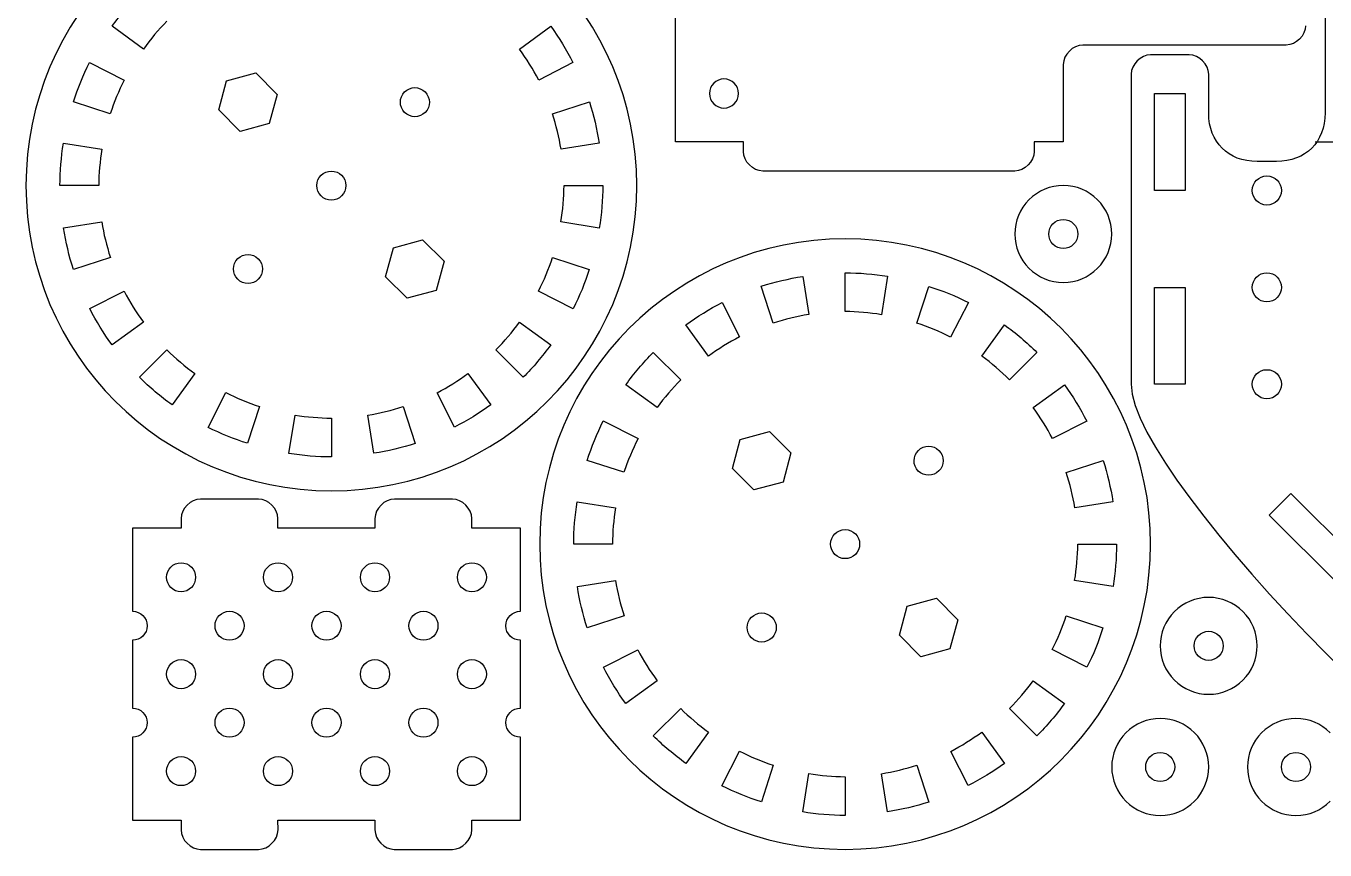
# Model space of a CAD drawing. Extents: x 14 to 308, y -244 to -76.
# Drawn here: x 13.8 to 147.8, y -243.9 to -158.9 of the extents above; entities that cross this region are included whole.
import ezdxf

# ---------------------------------------------------------------- set-up
doc = ezdxf.new("R2010")
doc.units = 0
doc.layers.add('Transparent', color=7, linetype='CONTINUOUS')

msp = doc.modelspace()

# ---------------------------------------------------------------- linework, layer by layer
at = {"layer": 'Transparent', "color": 7}
for p, q in [((147.828031, -100.850003), (147.828031, -167.854625)), ((80.828332, -170.849312), (80.828332, -141.790897)), ((25.934106, -161.258574), (22.706189, -158.913703)), ((64.724224, -161.261882), (67.960974, -158.910398)), ((67.960974, -158.910398), (67.960974, -158.910398)), ((143.830576, -160.849716), (122.829292, -160.849716)), ((133.828257, -161.863414), (129.828095, -161.863414)), ((20.383387, -162.639919), (20.383387, -162.639919)), ((120.829465, -162.849523), (120.829465, -170.849312)), ((33.711755, -167.548492), (34.515975, -164.548777)), ((34.515975, -164.548777), (37.528387, -163.731877)), ((37.528387, -163.731877), (39.735986, -165.939495)), ((37.528387, -163.731877), (37.528387, -163.731877)), ((127.828297, -163.863212), (127.828297, -172.864013)), ((135.828083, -167.900881), (135.828083, -163.854943)), ((39.735986, -165.939495), (38.925161, -168.957949)), ((53.943306, -165.243865), (53.944125, -165.24386)), ((53.944125, -165.24386), (53.944125, -165.24386)), ((130.254194, -165.856181), (133.404387, -165.856181)), ((130.254194, -170.542622), (130.254194, -165.856181)), ((130.254194, -165.856181), (130.254194, -165.856181)), ((133.404387, -165.856181), (133.404387, -170.538756)), ((68.128529, -167.945367), (71.944597, -166.705683)), ((71.944597, -166.705683), (71.944597, -166.705683)), ((85.827842, -167.350211), (85.827842, -167.350211)), ((35.919382, -169.756107), (33.711755, -167.548492)), ((38.925161, -168.957949), (35.919382, -169.756107)), ((17.692342, -170.974845), (21.656125, -171.602679)), ((17.692342, -170.974845), (17.692342, -170.974845)), ((87.827668, -170.849877), (80.828332, -170.849312)), ((87.827668, -171.849782), (87.827668, -170.849877)), ((120.829465, -170.849312), (117.829753, -170.849312)), ((117.829753, -170.849312), (117.829753, -171.849217)), ((130.254194, -175.85633), (130.254194, -170.542622)), ((133.404387, -170.538756), (133.404387, -175.85633)), ((146.828287, -170.849841), (286.828289, -170.849841)), ((142.827956, -172.855264), (140.827593, -172.864577)), ((45.33138, -173.850537), (45.33138, -173.850537)), ((89.829668, -173.849024), (89.826846, -173.849588)), ((89.826846, -173.849588), (89.828031, -173.849591)), ((115.829955, -173.849024), (89.829668, -173.849024)), ((127.828297, -172.864013), (127.828297, -195.854117)), ((69.331276, -175.352597), (69.331276, -175.352597)), ((120.828308, -175.349092), (120.828308, -175.349092)), ((141.833575, -174.352058), (141.833575, -174.352058)), ((133.404387, -175.85633), (130.254194, -175.85633)), ((17.709981, -179.727592), (21.640687, -179.104719)), ((21.640687, -179.104719), (21.640687, -179.104719)), ((120.828308, -178.849307), (120.828308, -178.849307)), ((98.325291, -180.852298), (98.325291, -180.852298)), ((50.925109, -184.761843), (51.72933, -181.762129)), ((51.72933, -181.762129), (54.741713, -180.945228)), ((54.741713, -180.945228), (56.94934, -183.152844)), ((54.741713, -180.945228), (54.741713, -180.945228)), ((22.534231, -182.759827), (18.718163, -183.99951)), ((36.731053, -182.456666), (36.731307, -182.456661)), ((56.94934, -183.152844), (56.138516, -186.171301)), ((68.142866, -182.764238), (68.142866, -182.764238)), ((53.132736, -186.969459), (50.925109, -184.761843)), ((93.950282, -184.730096), (93.950282, -184.730096)), ((98.325291, -188.35103), (98.325291, -184.35141)), ((98.325291, -184.35141), (98.325291, -184.35141)), ((102.703037, -184.712457), (102.075206, -188.675695)), ((141.833575, -184.35232), (141.833575, -184.35232)), ((20.408731, -188.050943), (23.94808, -186.247918)), ((23.94808, -186.247918), (23.94808, -186.247918)), ((56.138516, -186.171301), (53.132736, -186.969459)), ((105.737491, -189.540001), (106.967246, -185.754255)), ((106.967246, -185.754255), (106.967246, -185.754255)), ((130.254194, -185.854476), (133.404387, -185.854476)), ((130.254194, -190.540889), (130.254194, -185.854476)), ((130.254194, -185.854476), (130.254194, -185.854476)), ((133.404387, -185.854476), (133.404387, -190.537051)), ((85.626956, -187.428846), (85.626956, -187.428846)), ((64.72809, -189.444965), (64.72809, -189.444965)), ((112.417662, -192.954229), (114.76307, -189.726313)), ((114.76307, -189.726313), (114.76307, -189.726313)), ((130.254194, -195.854061), (130.254194, -190.540889)), ((133.404387, -190.537051), (133.404387, -195.854061)), ((25.544949, -195.139022), (28.371574, -192.312388)), ((28.371574, -192.312388), (28.371574, -192.312388)), ((65.117811, -195.139022), (62.291158, -192.312388)), ((78.53886, -192.56507), (78.53886, -192.56507)), ((59.420986, -194.745454), (59.420986, -194.745454)), ((141.833575, -194.349873), (141.833575, -194.349873)), ((32.620345, -200.300051), (34.447085, -196.714945)), ((34.447085, -196.714945), (34.447085, -196.714945)), ((78.928016, -198.258574), (75.7001, -195.913702)), ((117.718134, -198.261881), (120.954885, -195.910397)), ((120.954885, -195.910397), (120.954885, -195.910397)), ((133.404387, -195.854061), (130.254194, -195.854061)), ((52.738613, -198.14976), (52.738613, -198.14976)), ((40.953634, -202.991082), (41.581465, -199.027844)), ((41.581465, -199.027844), (41.581465, -199.027844)), ((45.33138, -199.352509), (45.33138, -203.352129)), ((73.377298, -199.639919), (73.377298, -199.639919)), ((123.247912, -199.653146), (119.709128, -201.456174)), ((87.509886, -201.548777), (90.522298, -200.731876)), ((90.522298, -200.731876), (92.729897, -202.939494)), ((90.522298, -200.731876), (90.522298, -200.731876)), ((86.705666, -204.548491), (87.509886, -201.548777)), ((106.937217, -202.243865), (106.938036, -202.243859)), ((106.938036, -202.243859), (106.938036, -202.243859)), ((92.729897, -202.939494), (91.919072, -205.957949)), ((88.913293, -206.756107), (86.705666, -204.548491)), ((121.12244, -204.945366), (124.938508, -203.705683)), ((124.938508, -203.705683), (124.938508, -203.705683)), ((91.919072, -205.957949), (88.913293, -206.756107)), ((37.823676, -207.699237), (31.823688, -207.699237)), ((57.825047, -207.699237), (51.825088, -207.699237)), ((142.078854, -209.359833), (144.306321, -207.132366)), ((144.306321, -207.132366), (151.377314, -214.203359)), ((144.306321, -207.132366), (144.306321, -207.132366)), ((70.686253, -207.974844), (70.686253, -207.974844)), ((125.946662, -207.977601), (122.015419, -208.600474)), ((29.82389, -209.6996), (29.819374, -210.699513)), ((39.820652, -210.699513), (39.824039, -209.6996)), ((49.824725, -209.6996), (49.821902, -210.699513)), ((59.824874, -210.699513), (59.824874, -209.6996)), ((149.149847, -216.430827), (142.078854, -209.359833)), ((29.819374, -210.699513), (24.827569, -210.699513)), ((24.827569, -210.699513), (24.827569, -212.774298)), ((49.821902, -210.699513), (39.820652, -210.699513)), ((64.825513, -210.699513), (59.824874, -210.699513)), ((64.825513, -212.774298), (64.825513, -210.699513)), ((98.325291, -210.850536), (98.325291, -210.850536)), ((24.827569, -212.774298), (24.827569, -212.774298)), ((24.827569, -212.774298), (24.827569, -219.274779)), ((64.828335, -212.774298), (64.825513, -212.774298)), ((64.828335, -219.274779), (64.828335, -212.774298)), ((122.325186, -212.352596), (122.325186, -212.352596)), ((70.703892, -216.727591), (74.634598, -216.104718)), ((74.634598, -216.104718), (74.634598, -216.104718)), ((125.964301, -216.730348), (122.000546, -216.102514)), ((29.826119, -217.272215), (29.826119, -217.272215)), ((39.827369, -217.272215), (39.827369, -217.272215)), ((49.828619, -217.272215), (49.828619, -217.272215)), ((59.829869, -217.272215), (59.829869, -217.272215)), ((104.72324, -218.762128), (107.735624, -217.945227)), ((107.735624, -217.945227), (109.943251, -220.152843)), ((107.735624, -217.945227), (107.735624, -217.945227)), ((135.828306, -217.849427), (135.828306, -217.849427)), ((89.724964, -219.456666), (89.725218, -219.45666)), ((103.91902, -221.761843), (104.72324, -218.762128)), ((109.943251, -220.152843), (109.132426, -223.1713)), ((121.136777, -219.764237), (121.136777, -219.764237)), ((24.827569, -222.27339), (24.827569, -229.276029)), ((34.826758, -222.272826), (34.826758, -222.272826)), ((44.828008, -222.272826), (44.828008, -222.272826)), ((54.829258, -222.272826), (54.829258, -222.272826)), ((64.828335, -229.276029), (64.828335, -222.27339)), ((106.126647, -223.969458), (103.91902, -221.761843)), ((135.828306, -221.349643), (135.828306, -221.349643)), ((73.402642, -225.050942), (76.94199, -223.247918)), ((76.94199, -223.247918), (76.94199, -223.247918)), ((109.132426, -223.1713), (106.126647, -223.969458)), ((78.932447, -226.44221), (75.695697, -228.793694)), ((117.722001, -226.444965), (117.722001, -226.444965)), ((29.826119, -227.273465), (29.826119, -227.273465)), ((39.827369, -227.273465), (39.827369, -227.273465)), ((49.828619, -227.273465), (49.828619, -227.273465)), ((59.829869, -227.273465), (59.829869, -227.273465)), ((78.53886, -232.139021), (81.365485, -229.312388)), ((81.365485, -229.312388), (81.365485, -229.312388)), ((118.111722, -232.139021), (115.285068, -229.312388)), ((130.828288, -230.349092), (130.828288, -230.349092)), ((144.828288, -230.349092), (144.828288, -230.349092)), ((84.232919, -231.749312), (81.887512, -234.977228)), ((112.414897, -231.745454), (112.414897, -231.745454)), ((24.827569, -232.27464), (24.827569, -237.774672)), ((34.826758, -232.274076), (34.826758, -232.274076)), ((44.828008, -232.274076), (44.828008, -232.274076)), ((54.829258, -232.274076), (54.829258, -232.274076)), ((64.828335, -237.774672), (64.828335, -232.27464)), ((85.614256, -237.30005), (87.440996, -233.714944)), ((87.440996, -233.714944), (87.440996, -233.714944)), ((130.828288, -233.849308), (130.828288, -233.849308)), ((144.828288, -233.849308), (144.828288, -233.849308)), ((105.732524, -235.149759), (105.732524, -235.149759)), ((93.947544, -239.991081), (94.575376, -236.027843)), ((94.575376, -236.027843), (94.575376, -236.027843)), ((102.700272, -239.973442), (102.077407, -236.043278)), ((24.827569, -237.774672), (24.830391, -237.774672)), ((24.830391, -237.774672), (24.830391, -240.850978)), ((29.826119, -237.274715), (29.826119, -237.274715)), ((39.827369, -237.274715), (39.827369, -237.274715)), ((49.828619, -237.274715), (49.828619, -237.274715)), ((59.829869, -237.274715), (59.829869, -237.274715)), ((64.828335, -240.850978), (64.828335, -237.774672)), ((64.828335, -237.774672), (64.828335, -237.774672)), ((24.830391, -240.850978), (29.822196, -240.850978)), ((29.822196, -240.850978), (29.825583, -241.849791)), ((39.825732, -241.849791), (39.82291, -240.850978)), ((39.82291, -240.850978), (49.82416, -240.850978)), ((49.82416, -240.850978), (49.82416, -241.849791)), ((59.827753, -241.849791), (59.827753, -240.850978)), ((59.827753, -240.850978), (64.828335, -240.850978)), ((59.824366, -241.849791), (59.827753, -241.849791)), ((31.825946, -243.84959), (37.825906, -243.84959)), ((51.824495, -243.84959), (57.824455, -243.84959)), ((57.824455, -243.84959), (57.824568, -243.84959))]:
    msp.add_line(p, q, dxfattribs=at)
for points in [[(45.33138, -143.852298), (27.934356, -143.852298), (13.828296, -157.949569), (13.828324, -175.346535)], [(76.834407, -175.346535), (76.834407, -157.949569), (62.728376, -143.85227), (45.33138, -143.852298)], [(22.706189, -158.913703), (23.563347, -157.724919), (24.512517, -156.605268), (25.544949, -155.565071)], [(28.371038, -158.391151), (27.484931, -159.281704), (26.670116, -160.240458), (25.934106, -161.258574)], [(67.960974, -158.910398), (68.822076, -160.096057), (69.588773, -161.347484), (70.254001, -162.653147)], [(145.829302, -158.849356), (145.829302, -159.849357), (144.829474, -160.84973), (143.830576, -160.849716)], [(66.715217, -164.456175), (66.136199, -163.34093), (65.470488, -162.272882), (64.724224, -161.261882)], [(122.829292, -160.849716), (121.829294, -160.849716), (120.829465, -161.849525), (120.829465, -162.849523)], [(129.828095, -161.863414), (128.828097, -161.863414), (127.828297, -162.863214), (127.828297, -163.863212)], [(135.828083, -163.854943), (135.828224, -162.863299), (134.828198, -161.863411), (133.828257, -161.863414)], [(18.734137, -166.709541), (19.176505, -165.311918), (19.727951, -163.951194), (20.383387, -162.639919)], [(20.383387, -162.639919), (20.383387, -162.639919), (23.96902, -164.467198), (23.96902, -164.467198)], [(70.254001, -162.653147), (70.254001, -162.653147), (66.715217, -164.456175), (66.715217, -164.456175)], [(23.96902, -164.467198), (23.395838, -165.585041), (22.911307, -166.746161), (22.519894, -167.939855)], [(84.76697, -164.789091), (84.485582, -165.070376), (84.327474, -165.451932), (84.327436, -165.849802)], [(85.827842, -164.349946), (85.429972, -164.349838), (85.048358, -164.507806), (84.76697, -164.789091)], [(87.327712, -165.849802), (87.327632, -165.021482), (86.656162, -164.350018), (85.827842, -164.349946)], [(52.880147, -167.806466), (52.294367, -167.220713), (52.300773, -166.265656), (52.886638, -165.679876)], [(52.886638, -165.679876), (53.179359, -165.387127), (53.561432, -165.242426), (53.943306, -165.243865)], [(53.944125, -165.24386), (54.326028, -165.246823), (54.707988, -165.39324), (55.000793, -165.685935)], [(55.000793, -165.685935), (55.586517, -166.271716), (55.592472, -167.214646), (55.00672, -167.800398)], [(84.327436, -165.849802), (84.327327, -166.247768), (84.48537, -166.629466), (84.766774, -166.91087)], [(86.888563, -166.910681), (87.169851, -166.629291), (87.32782, -166.247675), (87.327712, -165.849802)], [(22.519894, -167.939855), (22.519894, -167.939855), (18.734137, -166.709541), (18.734137, -166.709541)], [(71.944597, -166.705683), (72.391913, -168.101082), (72.729, -169.529443), (72.952751, -170.977602)], [(84.766774, -166.91087), (85.048179, -167.192275), (85.429876, -167.350319), (85.827842, -167.350211)], [(85.827842, -167.350211), (86.225715, -167.350177), (86.607274, -167.19207), (86.888563, -166.910681)], [(55.00672, -167.800398), (54.420883, -168.386178), (53.465956, -168.392125), (52.880147, -167.806466)], [(69.021508, -171.600475), (68.81996, -170.360614), (68.521383, -169.13849), (68.128529, -167.945367)], [(140.827593, -172.864577), (137.827599, -172.864577), (135.828055, -170.864214), (135.828083, -167.900881)], [(147.828031, -167.854625), (147.828031, -170.854619), (145.82795, -172.855264), (142.827956, -172.855264)], [(17.331295, -175.352597), (17.336819, -173.886143), (17.457539, -172.422389), (17.692342, -170.974845)], [(72.952751, -170.977602), (72.952751, -170.977602), (69.021508, -171.600475), (69.021508, -171.600475)], [(21.656125, -171.602679), (21.4499, -172.842225), (21.341344, -174.096052), (21.331456, -175.352597)], [(89.828031, -173.849591), (88.827977, -173.849591), (87.827668, -172.84978), (87.827668, -171.849782)], [(117.829753, -171.849217), (117.829753, -172.849215), (116.829953, -173.849024), (115.829955, -173.849024)], [(43.83151, -175.350393), (43.83157, -174.522046), (44.503059, -173.850562), (45.33138, -173.850537)], [(45.33138, -173.850537), (46.15969, -173.850578), (46.831162, -174.522057), (46.831222, -175.350393)], [(13.828324, -175.346535), (13.828324, -192.743536), (27.934384, -206.84959), (45.33138, -206.84959)], [(21.331456, -175.352597), (21.331456, -175.352597), (17.331295, -175.352597), (17.331295, -175.352597)], [(44.270652, -176.411297), (43.989361, -176.129905), (43.831393, -175.748276), (43.83151, -175.350393)], [(45.33138, -206.84959), (62.728376, -206.84959), (76.834407, -192.743536), (76.834407, -175.346535)], [(46.831222, -175.350393), (46.831339, -175.748271), (46.673375, -176.129895), (46.392089, -176.411287)], [(69.006635, -179.102514), (69.21285, -177.862968), (69.321397, -176.609141), (69.331276, -175.352597)], [(69.331276, -175.352597), (69.331276, -175.352597), (73.331437, -175.352597), (73.331437, -175.352597)], [(73.331437, -175.352597), (73.325913, -176.819051), (73.205193, -178.282804), (72.97039, -179.730349)], [(120.828308, -175.349092), (119.5022, -175.349072), (118.230401, -175.875857), (117.2927, -176.813557)], [(124.363916, -176.813557), (123.426215, -175.875857), (122.154416, -175.349072), (120.828308, -175.349092)], [(140.325435, -175.851363), (140.325435, -175.022928), (141.005055, -174.352058), (141.833575, -174.352058)], [(141.833575, -174.352058), (142.661981, -174.352058), (143.33288, -175.0229), (143.33288, -175.851363)], [(45.33138, -176.850799), (44.933509, -176.850786), (44.551944, -176.692689), (44.270652, -176.411297)], [(46.392089, -176.411287), (46.110804, -176.692678), (45.729246, -176.850779), (45.33138, -176.850799)], [(117.2927, -176.813557), (116.355, -177.751256), (115.828214, -179.023056), (115.828233, -180.349163)], [(125.828383, -180.349163), (125.828402, -179.023056), (125.301616, -177.751256), (124.363916, -176.813557)], [(141.833575, -177.359502), (141.005111, -177.359474), (140.325435, -176.67977), (140.325435, -175.851363)], [(143.33288, -175.851363), (143.33288, -176.67977), (142.661981, -177.359502), (141.833575, -177.359502)], [(21.640687, -179.104719), (21.84242, -180.344595), (22.141186, -181.566719), (22.534231, -182.759827)], [(72.97039, -179.730349), (72.97039, -179.730349), (69.006635, -179.102514), (69.006635, -179.102514)], [(119.328438, -180.349163), (119.328518, -179.520843), (119.999988, -178.849379), (120.828308, -178.849307)], [(120.828308, -178.849307), (121.226178, -178.8492), (121.607792, -179.007168), (121.88918, -179.288453)], [(121.88918, -179.288453), (122.170568, -179.569738), (122.328676, -179.951293), (122.328714, -180.349163)], [(18.718163, -183.99951), (18.270837, -182.604112), (17.933741, -181.175752), (17.709981, -179.727592)], [(98.325291, -180.852298), (80.928266, -180.852298), (66.822207, -194.949569), (66.822235, -212.346534)], [(129.828318, -212.346534), (129.828318, -194.949569), (115.722287, -180.85227), (98.325291, -180.852298)], [(115.828233, -180.349163), (115.828214, -181.675272), (116.354999, -182.947072), (117.292699, -183.884772)], [(119.767587, -181.410042), (119.486299, -181.128653), (119.328329, -180.747036), (119.328438, -180.349163)], [(122.328714, -180.349163), (122.328823, -180.747129), (122.17078, -181.128827), (121.889375, -181.410232)], [(124.363917, -183.884772), (125.301617, -182.947072), (125.828402, -181.675272), (125.828383, -180.349163)], [(120.828308, -181.849572), (120.430435, -181.849538), (120.048875, -181.691431), (119.767587, -181.410042)], [(121.889375, -181.410232), (121.607971, -181.691636), (121.226274, -181.84968), (120.828308, -181.849572)], [(35.667894, -185.019264), (35.082141, -184.433483), (35.08835, -183.478457), (35.67382, -182.892677)], [(35.67382, -182.892677), (35.96671, -182.599787), (36.34898, -182.455114), (36.731053, -182.456666)], [(36.731307, -182.456661), (37.113379, -182.459483), (37.495649, -182.606425), (37.78854, -182.899287)], [(37.78854, -182.899287), (38.37432, -183.485095), (38.380218, -184.427444), (37.794466, -185.013196)], [(66.69374, -186.236895), (67.266922, -185.119052), (67.751453, -183.957932), (68.142866, -182.764238)], [(68.142866, -182.764238), (68.142866, -182.764238), (71.928059, -183.994549), (71.928059, -183.994549)], [(71.928059, -183.994549), (71.485873, -185.392156), (70.934617, -186.75288), (70.279373, -188.064173)], [(89.678369, -185.73827), (91.073765, -185.290947), (92.502124, -184.953854), (93.950282, -184.730096)], [(93.950282, -184.730096), (93.950282, -184.730096), (94.573175, -188.660814), (94.573175, -188.660814)], [(98.325291, -184.35141), (99.791743, -184.356934), (101.255495, -184.477655), (102.703037, -184.712457)], [(117.292699, -183.884772), (118.2304, -184.822472), (119.5022, -185.349258), (120.828308, -185.349238)], [(120.828308, -185.349238), (122.154416, -185.349258), (123.426216, -184.822472), (124.363917, -183.884772)], [(140.325435, -185.851625), (140.325435, -185.023219), (141.005055, -184.35232), (141.833575, -184.35232)], [(141.833575, -184.35232), (142.661981, -184.35232), (143.33288, -185.02319), (143.33288, -185.851625)], [(23.94808, -186.247918), (24.526925, -187.363145), (25.192456, -188.431193), (25.938536, -189.442211)], [(37.794466, -185.013196), (37.208629, -185.598979), (36.253674, -185.604895), (35.667894, -185.019264)], [(70.279373, -188.064173), (70.279373, -188.064173), (66.69374, -186.236895), (66.69374, -186.236895)], [(90.918058, -189.553782), (90.918058, -189.553782), (89.678369, -185.73827), (89.678369, -185.73827)], [(106.967246, -185.754255), (108.364866, -186.196619), (109.725588, -186.74806), (111.036862, -187.403491)], [(141.833575, -187.359736), (141.005111, -187.359736), (140.325435, -186.680032), (140.325435, -185.851625)], [(143.33288, -185.851625), (143.33288, -186.680032), (142.661981, -187.359736), (141.833575, -187.359736)], [(81.884181, -189.721902), (83.069848, -188.860789), (84.321283, -188.094082), (85.626956, -187.428846)], [(85.626956, -187.428846), (85.626956, -187.428846), (87.429961, -190.967097), (87.429961, -190.967097)], [(111.036862, -187.403491), (111.036862, -187.403491), (109.21015, -190.988594), (109.21015, -190.988594)], [(22.701786, -191.793695), (21.840674, -190.608036), (21.073967, -189.356608), (20.408731, -188.050943)], [(94.573175, -188.660814), (93.333311, -188.862359), (92.111184, -189.160932), (90.918058, -189.553782)], [(102.075206, -188.675695), (100.835661, -188.469472), (99.581834, -188.360917), (98.325291, -188.35103)], [(25.938536, -189.442211), (25.938536, -189.442211), (22.701786, -191.793695), (22.701786, -191.793695)], [(62.291158, -192.312388), (63.177265, -191.421835), (63.99208, -190.463081), (64.72809, -189.444965)], [(64.72809, -189.444965), (64.72809, -189.444965), (67.956007, -191.790387), (67.956007, -191.790387)], [(84.235685, -192.958638), (84.235685, -192.958638), (81.884181, -189.721902), (81.884181, -189.721902)], [(109.21015, -190.988594), (108.092291, -190.415594), (106.93117, -189.931242), (105.737491, -189.540001)], [(114.76307, -189.726313), (115.951861, -190.583469), (117.071518, -191.532638), (118.111722, -192.56507)], [(87.429961, -190.967097), (86.314704, -191.546291), (85.246661, -192.212185), (84.235685, -192.958638)], [(28.371574, -192.312388), (29.262131, -193.198493), (30.220889, -194.013305), (31.239008, -194.749312)], [(67.956007, -191.790387), (67.099029, -192.979151), (66.150048, -194.098803), (65.117811, -195.139022)], [(75.7001, -195.913702), (76.557258, -194.724918), (77.506428, -193.605267), (78.53886, -192.56507)], [(78.53886, -192.56507), (78.53886, -192.56507), (81.364949, -195.391151), (81.364949, -195.391151)], [(115.285633, -195.391151), (114.394904, -194.505025), (113.435967, -193.690213), (112.417662, -192.954229)], [(118.111722, -192.56507), (118.111722, -192.56507), (115.285633, -195.391151), (115.285633, -195.391151)], [(28.893601, -197.977229), (27.70483, -197.120249), (26.585173, -196.171264), (25.544949, -195.139022)], [(31.239008, -194.749312), (31.239008, -194.749312), (28.893601, -197.977229), (28.893601, -197.977229)], [(56.22671, -196.735892), (57.34193, -196.157052), (58.409972, -195.491527), (59.420986, -194.745454)], [(59.420986, -194.745454), (59.420986, -194.745454), (61.77249, -197.982188), (61.77249, -197.982188)], [(81.364949, -195.391151), (80.478842, -196.281704), (79.664027, -197.240458), (78.928016, -198.258574)], [(140.325435, -195.849178), (140.325435, -195.020743), (141.005055, -194.349873), (141.833575, -194.349873)], [(141.833575, -194.349873), (142.661981, -194.349873), (143.33288, -195.020715), (143.33288, -195.849178)], [(34.447085, -196.714945), (35.564928, -197.288134), (36.726049, -197.772672), (37.919745, -198.164091)], [(58.029715, -200.275243), (58.029715, -200.275243), (56.22671, -196.735892), (56.22671, -196.735892)], [(120.954885, -195.910397), (121.815987, -197.096056), (122.582684, -198.347483), (123.247912, -199.653146)], [(127.828297, -195.854117), (127.824346, -205.858048), (165.459864, -243.919723), (175.819847, -243.844567)], [(141.833575, -197.357289), (141.005111, -197.357261), (140.325435, -196.677585), (140.325435, -195.849178)], [(143.33288, -195.849178), (143.33288, -196.677585), (142.661981, -197.357289), (141.833575, -197.357289)], [(37.919745, -198.164091), (37.919745, -198.164091), (36.68999, -201.949287), (36.68999, -201.949287)], [(49.083496, -199.043278), (50.323375, -198.841554), (51.545502, -198.542796), (52.738613, -198.14976)], [(52.738613, -198.14976), (52.738613, -198.14976), (53.978302, -201.965822), (53.978302, -201.965822)], [(61.77249, -197.982188), (60.586823, -198.843301), (59.335388, -199.610008), (58.029715, -200.275243)], [(119.709128, -201.456174), (119.13011, -200.340929), (118.464399, -199.272881), (117.718134, -198.261881)], [(41.581465, -199.027844), (42.82101, -199.234067), (44.074836, -199.342623), (45.33138, -199.352509)], [(49.706361, -202.973443), (49.706361, -202.973443), (49.083496, -199.043278), (49.083496, -199.043278)], [(71.728048, -203.709541), (72.170416, -202.311918), (72.721862, -200.951194), (73.377298, -199.639919)], [(73.377298, -199.639919), (73.377298, -199.639919), (76.962931, -201.467198), (76.962931, -201.467198)], [(36.68999, -201.949287), (35.292359, -201.506924), (33.931628, -200.955483), (32.620345, -200.300051)], [(53.978302, -201.965822), (52.582881, -202.412959), (51.154513, -202.749867), (49.706361, -202.973443)], [(76.962931, -201.467198), (76.389749, -202.58504), (75.905218, -203.74616), (75.513805, -204.939854)], [(105.880549, -202.679875), (106.17327, -202.387126), (106.555342, -202.242425), (106.937217, -202.243865)], [(106.938036, -202.243859), (107.319939, -202.246822), (107.701898, -202.393239), (107.994704, -202.685935)], [(45.33138, -203.352129), (43.864928, -203.346605), (42.401176, -203.225884), (40.953634, -202.991082)], [(105.874058, -204.806465), (105.288278, -204.220713), (105.294684, -203.265656), (105.880549, -202.679875)], [(107.994704, -202.685935), (108.580428, -203.271715), (108.586383, -204.214645), (108.000631, -204.800397)], [(75.513805, -204.939854), (75.513805, -204.939854), (71.728048, -203.709541), (71.728048, -203.709541)], [(108.000631, -204.800397), (107.414794, -205.386178), (106.459867, -205.392124), (105.874058, -204.806465)], [(122.015419, -208.600474), (121.813871, -207.360613), (121.515293, -206.138489), (121.12244, -204.945366)], [(124.938508, -203.705683), (125.385824, -205.101082), (125.722911, -206.529442), (125.946662, -207.977601)], [(31.823688, -207.699237), (30.82369, -207.699237), (29.82389, -208.699602), (29.82389, -209.6996)], [(39.824039, -209.6996), (39.824039, -208.699602), (38.823674, -207.699237), (37.823676, -207.699237)], [(51.825088, -207.699237), (50.82509, -207.699237), (49.824725, -208.699602), (49.824725, -209.6996)], [(59.824874, -209.6996), (59.824874, -208.699602), (58.825045, -207.699237), (57.825047, -207.699237)], [(70.325206, -212.352596), (70.330729, -210.886142), (70.45145, -209.422388), (70.686253, -207.974844)], [(70.686253, -207.974844), (70.686253, -207.974844), (74.650036, -208.602678), (74.650036, -208.602678)], [(74.650036, -208.602678), (74.443811, -209.842224), (74.335255, -211.096052), (74.325367, -212.352596)], [(96.825421, -212.350392), (96.82548, -211.522045), (97.49697, -210.850562), (98.325291, -210.850536)], [(98.325291, -210.850536), (99.153601, -210.850577), (99.825073, -211.522056), (99.825133, -212.350392)], [(66.822235, -212.346534), (66.822235, -229.743536), (80.928295, -243.84959), (98.325291, -243.84959)], [(74.325367, -212.352596), (74.325367, -212.352596), (70.325206, -212.352596), (70.325206, -212.352596)], [(97.264563, -213.411296), (96.983272, -213.129904), (96.825304, -212.748276), (96.825421, -212.350392)], [(98.325291, -243.84959), (115.722287, -243.84959), (129.828318, -229.743536), (129.828318, -212.346534)], [(99.825133, -212.350392), (99.82525, -212.748271), (99.667286, -213.129895), (99.386, -213.411286)], [(122.000546, -216.102514), (122.206761, -214.862967), (122.315308, -213.60914), (122.325186, -212.352596)], [(122.325186, -212.352596), (122.325186, -212.352596), (126.325348, -212.352596), (126.325348, -212.352596)], [(126.325348, -212.352596), (126.319824, -213.81905), (126.199104, -215.282804), (125.964301, -216.730348)], [(28.326814, -215.773446), (28.326814, -214.94501), (28.997656, -214.27414), (29.826119, -214.27414)], [(29.826119, -214.27414), (30.654583, -214.27414), (31.325425, -214.94501), (31.325425, -215.773446)], [(38.328064, -215.773446), (38.328064, -214.94501), (38.998934, -214.27414), (39.827369, -214.27414)], [(39.827369, -214.27414), (40.655861, -214.27414), (41.326675, -214.94501), (41.326675, -215.773446)], [(48.329314, -215.773446), (48.329314, -214.94501), (49.000156, -214.27414), (49.828619, -214.27414)], [(49.828619, -214.27414), (50.657083, -214.27414), (51.327925, -214.94501), (51.327925, -215.773446)], [(58.330564, -215.773446), (58.330564, -214.94501), (59.001434, -214.27414), (59.829869, -214.27414)], [(59.829869, -214.27414), (60.658361, -214.27414), (61.329175, -214.94501), (61.329175, -215.773446)], [(98.325291, -213.850798), (97.92742, -213.850786), (97.545855, -213.692688), (97.264563, -213.411296)], [(99.386, -213.411286), (99.104715, -213.692677), (98.723157, -213.850778), (98.325291, -213.850798)], [(29.826119, -217.272215), (28.997656, -217.272215), (28.326814, -216.601824), (28.326814, -215.773446)], [(31.325425, -215.773446), (31.325425, -216.601824), (30.654583, -217.272215), (29.826119, -217.272215)], [(39.827369, -217.272215), (38.998934, -217.272215), (38.328064, -216.601824), (38.328064, -215.773446)], [(41.326675, -215.773446), (41.326675, -216.601824), (40.655861, -217.272215), (39.827369, -217.272215)], [(49.828619, -217.272215), (49.000156, -217.272215), (48.329314, -216.601824), (48.329314, -215.773446)], [(51.327925, -215.773446), (51.327925, -216.601824), (50.657083, -217.272215), (49.828619, -217.272215)], [(59.829869, -217.272215), (59.001434, -217.272215), (58.330564, -216.601824), (58.330564, -215.773446)], [(61.329175, -215.773446), (61.329175, -216.601824), (60.658361, -217.272215), (59.829869, -217.272215)], [(71.712074, -220.99951), (71.264748, -219.604111), (70.927652, -218.175751), (70.703892, -216.727591)], [(74.634598, -216.104718), (74.836331, -217.344594), (75.135097, -218.566719), (75.528142, -219.759826)], [(135.828306, -217.849427), (134.502198, -217.849407), (133.230399, -218.376193), (132.292699, -219.313892)], [(139.363914, -219.313892), (138.426214, -218.376193), (137.154414, -217.849407), (135.828306, -217.849427)], [(24.827569, -219.274779), (25.655976, -219.274779), (26.326818, -219.945678), (26.326874, -220.774085)], [(33.327453, -220.77352), (33.327453, -219.945113), (33.998352, -219.274215), (34.826758, -219.274215)], [(34.826758, -219.274215), (35.655165, -219.274215), (36.326064, -219.945113), (36.326064, -220.77352)], [(43.328703, -220.77352), (43.328703, -219.945113), (43.999602, -219.274215), (44.828008, -219.274215)], [(44.828008, -219.274215), (45.656387, -219.274215), (46.327314, -219.945113), (46.327314, -220.77352)], [(53.329953, -220.77352), (53.329953, -219.945113), (54.000852, -219.274215), (54.829258, -219.274215)], [(54.829258, -219.274215), (55.657637, -219.274215), (56.328564, -219.945113), (56.328564, -220.77352)], [(63.32903, -220.774085), (63.32903, -219.945678), (63.999928, -219.274779), (64.828335, -219.274779)], [(88.667731, -219.892676), (88.960621, -219.599786), (89.342891, -219.455113), (89.724964, -219.456666)], [(89.725218, -219.45666), (90.10729, -219.459482), (90.48956, -219.606424), (90.78245, -219.899286)], [(132.292699, -219.313892), (131.354999, -220.251592), (130.828213, -221.523391), (130.828232, -222.849499)], [(140.828381, -222.849499), (140.8284, -221.523391), (140.301614, -220.251592), (139.363914, -219.313892)], [(26.326874, -220.774085), (26.326874, -221.60252), (25.655976, -222.27339), (24.827569, -222.27339)], [(34.826758, -222.272826), (33.99838, -222.272826), (33.327453, -221.601955), (33.327453, -220.77352)], [(36.326064, -220.77352), (36.326064, -221.601955), (35.655165, -222.272826), (34.826758, -222.272826)], [(44.828008, -222.272826), (43.999545, -222.272826), (43.328703, -221.601955), (43.328703, -220.77352)], [(46.327314, -220.77352), (46.327314, -221.601955), (45.656415, -222.272826), (44.828008, -222.272826)], [(54.829258, -222.272826), (54.000795, -222.272826), (53.329953, -221.601955), (53.329953, -220.77352)], [(56.328564, -220.77352), (56.328564, -221.601955), (55.657665, -222.272826), (54.829258, -222.272826)], [(64.828335, -222.27339), (63.999928, -222.27339), (63.32903, -221.60252), (63.32903, -220.774085)], [(75.528142, -219.759826), (75.528142, -219.759826), (71.712074, -220.99951), (71.712074, -220.99951)], [(88.661804, -222.019263), (88.076052, -221.433483), (88.082261, -220.478457), (88.667731, -219.892676)], [(90.78245, -219.899286), (91.368231, -220.485095), (91.374129, -221.427443), (90.788377, -222.013195)], [(119.68765, -223.236894), (120.260833, -222.119051), (120.745364, -220.957931), (121.136777, -219.764237)], [(121.136777, -219.764237), (121.136777, -219.764237), (124.92197, -220.994548), (124.92197, -220.994548)], [(124.92197, -220.994548), (124.479784, -222.392155), (123.928527, -223.75288), (123.273284, -225.064173)], [(90.788377, -222.013195), (90.20254, -222.598979), (89.247585, -222.604894), (88.661804, -222.019263)], [(134.328436, -222.849499), (134.328516, -222.021179), (134.999986, -221.349715), (135.828306, -221.349643)], [(135.828306, -221.349643), (136.226176, -221.349535), (136.60779, -221.507503), (136.889178, -221.788788)], [(136.889178, -221.788788), (137.170566, -222.070073), (137.328674, -222.451629), (137.328712, -222.849499)], [(76.94199, -223.247918), (77.520836, -224.363145), (78.186367, -225.431192), (78.932447, -226.44221)], [(123.273284, -225.064173), (123.273284, -225.064173), (119.68765, -223.236894), (119.68765, -223.236894)], [(130.828232, -222.849499), (130.828212, -224.175607), (131.354998, -225.447407), (132.292698, -226.385107)], [(134.767585, -223.910378), (134.486297, -223.628988), (134.328328, -223.247372), (134.328436, -222.849499)], [(137.328712, -222.849499), (137.328821, -223.247465), (137.170778, -223.629162), (136.889374, -223.910567)], [(139.363915, -226.385107), (140.301615, -225.447407), (140.828401, -224.175607), (140.828381, -222.849499)], [(28.326814, -225.774159), (28.326814, -224.945724), (28.997656, -224.274854), (29.826119, -224.274854)], [(29.826119, -224.274854), (30.654526, -224.274854), (31.325425, -224.945724), (31.325425, -225.774159)], [(38.328064, -225.774159), (38.328064, -224.945724), (38.998934, -224.274854), (39.827369, -224.274854)], [(39.827369, -224.274854), (40.655833, -224.274854), (41.326675, -224.945724), (41.326675, -225.774159)], [(48.329314, -225.774159), (48.329314, -224.945724), (49.000156, -224.274854), (49.828619, -224.274854)], [(49.828619, -224.274854), (50.657026, -224.274854), (51.327925, -224.945724), (51.327925, -225.774159)], [(58.330564, -225.774159), (58.330564, -224.945724), (59.001434, -224.274854), (59.829869, -224.274854)], [(59.829869, -224.274854), (60.658333, -224.274854), (61.329175, -224.945724), (61.329175, -225.774159)], [(75.695697, -228.793694), (74.834585, -227.608035), (74.067878, -226.356607), (73.402642, -225.050942)], [(135.828306, -224.349908), (135.430433, -224.349873), (135.048874, -224.191767), (134.767585, -223.910378)], [(136.889374, -223.910567), (136.607969, -224.191972), (136.226272, -224.350016), (135.828306, -224.349908)], [(29.826119, -227.273465), (28.997684, -227.273465), (28.326814, -226.602566), (28.326814, -225.774159)], [(31.325425, -225.774159), (31.325425, -226.602566), (30.654583, -227.273465), (29.826119, -227.273465)], [(39.827369, -227.273465), (38.998962, -227.273465), (38.328064, -226.602566), (38.328064, -225.774159)], [(41.326675, -225.774159), (41.326675, -226.602566), (40.655861, -227.273465), (39.827369, -227.273465)], [(49.828619, -227.273465), (49.000184, -227.273465), (48.329314, -226.602566), (48.329314, -225.774159)], [(51.327925, -225.774159), (51.327925, -226.602566), (50.657083, -227.273465), (49.828619, -227.273465)], [(59.829869, -227.273465), (59.001462, -227.273465), (58.330564, -226.602566), (58.330564, -225.774159)], [(61.329175, -225.774159), (61.329175, -226.602566), (60.658361, -227.273465), (59.829869, -227.273465)], [(115.285068, -229.312388), (116.171176, -228.421835), (116.98599, -227.463081), (117.722001, -226.444965)], [(117.722001, -226.444965), (117.722001, -226.444965), (120.949918, -228.790387), (120.949918, -228.790387)], [(132.292698, -226.385107), (133.230398, -227.322808), (134.502198, -227.849593), (135.828306, -227.849574)], [(135.828306, -227.849574), (137.154415, -227.849593), (138.426215, -227.322808), (139.363915, -226.385107)], [(120.949918, -228.790387), (120.09294, -229.979151), (119.143959, -231.098802), (118.111722, -232.139021)], [(24.827569, -229.276029), (25.655976, -229.276029), (26.326818, -229.946928), (26.326874, -230.775335)], [(33.327453, -230.77477), (33.327453, -229.946363), (33.998352, -229.275465), (34.826758, -229.275465)], [(34.826758, -229.275465), (35.655165, -229.275465), (36.326064, -229.946363), (36.326064, -230.77477)], [(43.328703, -230.77477), (43.328703, -229.946363), (43.999602, -229.275465), (44.828008, -229.275465)], [(44.828008, -229.275465), (45.656387, -229.275465), (46.327314, -229.946363), (46.327314, -230.77477)], [(53.329953, -230.77477), (53.329953, -229.946363), (54.000852, -229.275465), (54.829258, -229.275465)], [(54.829258, -229.275465), (55.657637, -229.275465), (56.328564, -229.946363), (56.328564, -230.77477)], [(63.32903, -230.775335), (63.32903, -229.946928), (63.999928, -229.276029), (64.828335, -229.276029)], [(81.365485, -229.312388), (82.256042, -230.198493), (83.2148, -231.013304), (84.232919, -231.749312)], [(130.828288, -230.349092), (129.50218, -230.349072), (128.230381, -230.875857), (127.29268, -231.813557)], [(134.363896, -231.813557), (133.426195, -230.875857), (132.154396, -230.349072), (130.828288, -230.349092)], [(144.828288, -230.349092), (143.50218, -230.349072), (142.230381, -230.875857), (141.292681, -231.813557)], [(148.363896, -231.813557), (147.426196, -230.875857), (146.154396, -230.349072), (144.828288, -230.349092)], [(26.326874, -230.775335), (26.326874, -231.60377), (25.655976, -232.27464), (24.827569, -232.27464)], [(34.826758, -232.274076), (33.99838, -232.274076), (33.327453, -231.603205), (33.327453, -230.77477)], [(36.326064, -230.77477), (36.326064, -231.603205), (35.655165, -232.274076), (34.826758, -232.274076)], [(44.828008, -232.274076), (43.999545, -232.274076), (43.328703, -231.603205), (43.328703, -230.77477)], [(46.327314, -230.77477), (46.327314, -231.603205), (45.656415, -232.274076), (44.828008, -232.274076)], [(54.829258, -232.274076), (54.000795, -232.274076), (53.329953, -231.603205), (53.329953, -230.77477)], [(56.328564, -230.77477), (56.328564, -231.603205), (55.657665, -232.274076), (54.829258, -232.274076)], [(64.828335, -232.27464), (63.999928, -232.27464), (63.32903, -231.60377), (63.32903, -230.775335)], [(109.220621, -233.735891), (110.335841, -233.157051), (111.403883, -232.491526), (112.414897, -231.745454)], [(112.414897, -231.745454), (112.414897, -231.745454), (114.7664, -234.982187), (114.7664, -234.982187)], [(127.29268, -231.813557), (126.35498, -232.751256), (125.828194, -234.023056), (125.828213, -235.349163)], [(135.828363, -235.349163), (135.828382, -234.023056), (135.301596, -232.751256), (134.363896, -231.813557)], [(141.292681, -231.813557), (140.354981, -232.751256), (139.828195, -234.023056), (139.828214, -235.349163)], [(81.887512, -234.977228), (80.698741, -234.120248), (79.579084, -233.171263), (78.53886, -232.139021)], [(28.326814, -235.775409), (28.326814, -234.946974), (28.997656, -234.276104), (29.826119, -234.276104)], [(29.826119, -234.276104), (30.654583, -234.276104), (31.325425, -234.946974), (31.325425, -235.775409)], [(38.328064, -235.775409), (38.328064, -234.946974), (38.998934, -234.276104), (39.827369, -234.276104)], [(39.827369, -234.276104), (40.655861, -234.276104), (41.326675, -234.946974), (41.326675, -235.775409)], [(48.329314, -235.775409), (48.329314, -234.946974), (49.000156, -234.276104), (49.828619, -234.276104)], [(49.828619, -234.276104), (50.657083, -234.276104), (51.327925, -234.946974), (51.327925, -235.775409)], [(58.330564, -235.775409), (58.330564, -234.946974), (59.001434, -234.276104), (59.829869, -234.276104)], [(59.829869, -234.276104), (60.658361, -234.276104), (61.329175, -234.946974), (61.329175, -235.775409)], [(87.440996, -233.714944), (88.558839, -234.288133), (89.71996, -234.772671), (90.913656, -235.164091)], [(111.023626, -237.275243), (111.023626, -237.275243), (109.220621, -233.735891), (109.220621, -233.735891)], [(129.328418, -235.349163), (129.328498, -234.520843), (129.999968, -233.849379), (130.828288, -233.849308)], [(130.828288, -233.849308), (131.226158, -233.8492), (131.607772, -234.007168), (131.88916, -234.288453)], [(131.88916, -234.288453), (132.170548, -234.569738), (132.328656, -234.951293), (132.328694, -235.349163)], [(143.328418, -235.349163), (143.328498, -234.520843), (143.999968, -233.849379), (144.828288, -233.849308)], [(144.828288, -233.849308), (145.226158, -233.8492), (145.607772, -234.007168), (145.88916, -234.288453)], [(145.88916, -234.288453), (146.170548, -234.569738), (146.328656, -234.951293), (146.328694, -235.349163)], [(29.826119, -237.274715), (28.997656, -237.274715), (28.326814, -236.603816), (28.326814, -235.775409)], [(31.325425, -235.775409), (31.325425, -236.603816), (30.654583, -237.274715), (29.826119, -237.274715)], [(39.827369, -237.274715), (38.998934, -237.274715), (38.328064, -236.603816), (38.328064, -235.775409)], [(41.326675, -235.775409), (41.326675, -236.603816), (40.655861, -237.274715), (39.827369, -237.274715)], [(49.828619, -237.274715), (49.000156, -237.274715), (48.329314, -236.603816), (48.329314, -235.775409)], [(51.327925, -235.775409), (51.327925, -236.603816), (50.657083, -237.274715), (49.828619, -237.274715)], [(59.829869, -237.274715), (59.001434, -237.274715), (58.330564, -236.603816), (58.330564, -235.775409)], [(61.329175, -235.775409), (61.329175, -236.603816), (60.658361, -237.274715), (59.829869, -237.274715)], [(90.913656, -235.164091), (90.913656, -235.164091), (89.6839, -238.949286), (89.6839, -238.949286)], [(102.077407, -236.043278), (103.317286, -235.841553), (104.539413, -235.542796), (105.732524, -235.149759)], [(105.732524, -235.149759), (105.732524, -235.149759), (106.972213, -238.965821), (106.972213, -238.965821)], [(114.7664, -234.982187), (113.580734, -235.8433), (112.329299, -236.610007), (111.023626, -237.275243)], [(125.828213, -235.349163), (125.828194, -236.675272), (126.354979, -237.947072), (127.292679, -238.884772)], [(129.767567, -236.410042), (129.486279, -236.128653), (129.328309, -235.747037), (129.328418, -235.349163)], [(132.328694, -235.349163), (132.328803, -235.747129), (132.17076, -236.128827), (131.889355, -236.410232)], [(134.363897, -238.884772), (135.301597, -237.947072), (135.828382, -236.675272), (135.828363, -235.349163)], [(139.828214, -235.349163), (139.828194, -236.675272), (140.35498, -237.947072), (141.29268, -238.884772)], [(143.767567, -236.410042), (143.486279, -236.128653), (143.32831, -235.747037), (143.328418, -235.349163)], [(146.328694, -235.349163), (146.328803, -235.747129), (146.17076, -236.128827), (145.889356, -236.410232)], [(94.575376, -236.027843), (95.814921, -236.234066), (97.068747, -236.342622), (98.325291, -236.352509)], [(98.325291, -236.352509), (98.325291, -236.352509), (98.325291, -240.352128), (98.325291, -240.352128)], [(130.828288, -236.849572), (130.430415, -236.849538), (130.048855, -236.691431), (129.767567, -236.410042)], [(131.889355, -236.410232), (131.607951, -236.691636), (131.226254, -236.84968), (130.828288, -236.849572)], [(144.828288, -236.849572), (144.430415, -236.849538), (144.048856, -236.691431), (143.767567, -236.410042)], [(145.889356, -236.410232), (145.607951, -236.691636), (145.226254, -236.84968), (144.828288, -236.849572)], [(89.6839, -238.949286), (88.28627, -238.506923), (86.925539, -237.955483), (85.614256, -237.30005)], [(106.972213, -238.965821), (105.576792, -239.412958), (104.148424, -239.749867), (102.700272, -239.973442)], [(127.292679, -238.884772), (128.23038, -239.822472), (129.50218, -240.349258), (130.828288, -240.349238)], [(130.828288, -240.349238), (132.154396, -240.349258), (133.426196, -239.822472), (134.363897, -238.884772)], [(141.29268, -238.884772), (142.23038, -239.822472), (143.50218, -240.349258), (144.828288, -240.349238)], [(144.828288, -240.349238), (146.154397, -240.349258), (147.426197, -239.822472), (148.363897, -238.884772)], [(98.325291, -240.352128), (96.858839, -240.346604), (95.395087, -240.225884), (93.947544, -239.991081)], [(29.825583, -241.849791), (29.825583, -242.849789), (30.825948, -243.84959), (31.825946, -243.84959)], [(37.825906, -243.84959), (38.825904, -243.84959), (39.825732, -242.849789), (39.825732, -241.849791)], [(49.82416, -241.849791), (49.82416, -242.849789), (50.824497, -243.84959), (51.824495, -243.84959)], [(57.824568, -243.84959), (58.824537, -243.84959), (59.824366, -242.849789), (59.824366, -241.849791)]]:
    msp.add_open_spline(points, degree=3, dxfattribs=at)

doc.saveas('drawing.dxf')
